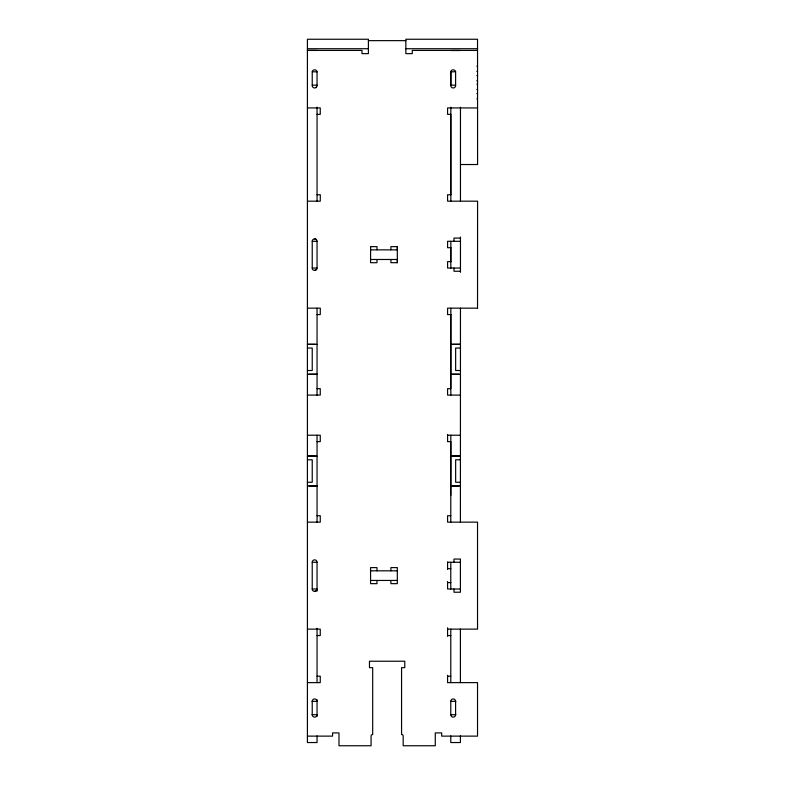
<?xml version="1.0" encoding="UTF-8"?>
<svg xmlns="http://www.w3.org/2000/svg" width="785" height="785" viewBox="0 0 785 785"><rect width="100%" height="100%" fill="white"/><g stroke="black" fill="none" stroke-linecap="round" stroke-linejoin="round"><path stroke-width="1.18" d="M316.345 87.263A2.404 2.404 0 0 1 312.95 87.263L312.626 86.88A2.404 2.404 0 0 1 312.244 85.565L312.234 71.798C312.312 69.159 316.973 69.159 317.052 71.798L317.052 85.565A2.404 2.404 0 0 1 316.659 86.88L315.962 87.577M316.335 239.592A2.404 2.404 0 0 0 312.94 239.592L312.626 239.984A2.404 2.404 0 0 0 312.234 241.299L312.234 268.048A2.404 2.404 0 0 0 312.636 269.363L312.94 269.746A2.404 2.404 0 0 0 314.206 270.403L316.659 269.363A2.404 2.404 0 0 0 317.052 268.048L317.052 241.299A2.404 2.404 0 0 0 316.649 239.974L315.962 239.278A2.394 2.394 0 0 0 314.638 238.885M312.244 589.015A2.404 2.404 0 0 0 312.636 590.33L312.94 590.712A2.404 2.404 0 0 0 314.206 591.37L316.659 590.33A2.404 2.404 0 0 0 317.052 589.015L312.234 589.015L312.234 562.266A2.404 2.404 0 0 1 312.626 560.941L312.94 560.559A2.404 2.404 0 0 1 316.335 560.559L316.659 560.951A2.404 2.404 0 0 1 317.042 562.266L317.052 591.154M476.838 80.806L477.535 80.796M368.4 40.643L405.855 40.643M307.416 48.729L368.4 48.729M405.855 48.729L477.535 48.729M477.535 50.426L412.272 50.426L412.272 53.635L405.855 53.635L405.855 39.25L477.535 39.25L477.584 164.526L460.805 164.526M317.052 50.426L307.416 50.426L361.983 50.426L361.983 53.635L368.4 53.635L368.4 39.25L307.416 39.25L307.416 742.541L317.052 742.541L317.052 735.888M450.835 50.505L460.461 50.505M312.234 71.798L317.052 71.798M455.643 71.798L450.835 71.798L450.835 85.172L455.643 85.172M312.234 85.172L317.052 85.172M307.416 107.938L320.26 107.938L320.26 114.355L317.052 114.355M477.535 107.938L447.578 107.938L447.578 114.355L450.786 114.355L450.786 194.758M317.052 194.758L320.309 194.758L320.26 201.176L307.416 201.176M450.835 194.758L447.578 194.758L447.578 201.176L477.584 201.176L477.535 308.162M460.412 238.09L453.995 238.09L453.995 241.299M312.234 241.299L317.052 241.299M460.461 241.299L447.578 241.299L447.578 247.717L450.835 247.717M370.569 246.647L377.036 246.647L376.986 249.856M370.54 249.856L397.288 249.856M370.54 259.482L397.288 259.482M450.835 261.621L447.578 261.621L447.578 268.048L460.461 268.048M312.234 268.048L317.052 268.048M460.412 271.257L453.995 271.257L453.995 268.048M307.416 308.162L320.309 308.162L320.26 314.589L317.052 314.589M477.584 308.162L447.578 308.162L447.578 314.589L450.835 314.589M307.416 344.242L315.442 344.242M452.435 344.242L460.461 344.242M307.416 344.379L317.052 344.379M450.835 344.379L460.461 344.379M307.416 348.04L312.234 348.04L312.234 370.51L307.416 370.51M460.461 348.04L455.643 348.04L455.643 370.51L460.461 370.51M307.416 374.18L317.052 374.18M450.835 374.18L460.461 374.18M309.025 374.308L317.052 374.308M450.835 374.308L458.852 374.308M317.052 388.673L320.26 388.673L320.26 395.09L307.416 395.09M460.461 395.09L447.578 395.09L447.578 388.673L450.786 388.673L450.786 314.589M307.416 435.214L320.26 435.214L320.26 441.631L317.052 441.631M447.578 435.214L460.461 435.214M307.416 455.997L315.442 455.997M452.435 455.997L460.461 455.997M307.416 456.134L317.052 456.134M450.835 456.134L460.461 456.134M307.416 459.794L312.234 459.794L312.234 482.265L307.416 482.265M460.461 459.794L455.643 459.794L455.643 482.265L460.461 482.265M307.416 485.925L317.052 485.925M450.835 485.925L460.461 485.925M309.025 486.062L317.052 486.062M450.835 486.062L458.852 486.062M450.786 495.394L450.835 435.214M317.052 515.725L320.26 515.725L320.26 522.143L307.416 522.143M450.786 515.725L447.578 515.725L447.578 522.143L477.535 522.143L477.535 629.128L447.578 629.128M312.234 562.266L317.052 562.266M447.578 562.266L460.412 562.266M447.578 568.683L450.786 568.683M370.54 570.823L397.288 570.823M370.54 580.449L397.288 580.449M447.578 582.588L450.786 582.588M460.412 589.015L447.578 589.015L447.578 581.508M307.416 629.128L320.26 629.128L320.26 635.556L317.052 635.556M447.578 635.556L450.786 635.556M317.052 676.209L320.26 676.209L320.26 682.626L307.416 682.626M447.578 676.209L450.786 676.209M312.008 701.348L317.052 701.348A2.404 2.404 0 0 0 314.638 698.944A2.404 2.404 0 0 0 312.234 701.348L312.234 714.723A2.404 2.404 0 0 0 314.638 717.127A2.404 2.404 0 0 0 317.052 714.723L312.008 714.723M450.786 701.348A2.404 2.404 0 0 1 453.19 698.944A2.404 2.404 0 0 1 455.594 701.348L455.604 714.723A2.404 2.404 0 0 1 453.19 717.127A2.404 2.404 0 0 1 450.786 714.723L450.786 701.348L455.83 701.348M450.786 714.723L455.83 714.723M307.416 736.124L332.565 736.124L332.565 732.915L338.983 732.915L338.983 745.75L371.079 745.75L371.079 736.124A1.599 1.599 0 0 1 372.679 734.515L372.679 667.652L369.47 667.652L369.47 661.225L404.775 661.225L404.775 667.652L401.567 667.652L401.567 734.515A1.599 1.599 0 0 1 403.176 736.124L403.176 745.75L435.273 745.75L435.273 732.915L441.69 732.915L441.69 736.124L477.535 736.124L477.535 682.626L447.578 682.626L447.578 675.316M477.535 66.136L476.838 66.117M477.535 75.615L477.3 75.615A3.238 0.569 0 0 1 476.858 75.596M477.535 93.719L476.838 93.709M460.461 107.202L460.461 201.176M460.461 237.021L460.461 272.326M460.461 308.162L460.412 522.143M460.412 629.128L460.412 682.626M460.412 735.888L460.412 742.541L450.786 742.541L450.786 735.888M453.995 562.266L453.995 559.057L460.412 559.057L460.412 592.224L453.995 592.224L453.995 589.015M450.835 107.202L450.835 201.176M450.835 241.299L450.835 268.048M450.835 308.162L450.835 395.09M450.786 247.717L450.786 261.621M450.786 522.143L450.786 441.631L447.578 441.631L447.578 434.409M450.786 562.266L450.786 589.015M450.786 629.128L450.786 682.626M447.578 562.021L447.578 569.331M447.578 627.804L447.578 636.331M397.357 250.081L397.357 246.647L390.891 246.647L390.891 249.856M397.357 259.256L397.357 262.69L390.891 262.69L390.94 259.482M397.318 246.647L397.318 262.69M390.891 570.823L390.891 567.614L397.318 567.614L397.318 583.657L390.891 583.657L390.891 580.449M377.036 259.482L376.986 262.69L370.569 262.69L370.618 246.647M376.986 570.823L376.986 567.614L370.569 567.614L370.569 583.657L376.986 583.657L376.986 580.449M317.052 107.143L317.052 201.176M317.052 308.162L317.052 395.09M317.052 435.214L317.052 522.143M317.052 628.255L317.052 682.626M317.052 699.749L317.052 716.332M316.345 590.712A2.404 2.404 0 0 1 315.089 591.37M316.345 269.746A2.404 2.404 0 0 1 315.089 270.403M477.535 84.221A3.218 0.54 0.1 0 1 476.858 84.211M476.829 71.307A3.218 0.569 0 0 1 477.535 71.298M476.838 89.421A3.209 0.569 0 0 1 477.535 89.412M476.829 98.9A3.218 0.569 0 0 1 477.535 98.881M450.825 71.406L450.786 85.565A2.404 2.404 0 0 0 451.189 86.88L451.493 87.272A2.404 2.404 0 0 0 454.898 87.263L455.212 86.88A2.404 2.404 0 0 0 455.604 85.565L455.604 71.798C455.516 69.335 451.385 69.1 450.825 71.406"/></g></svg>
